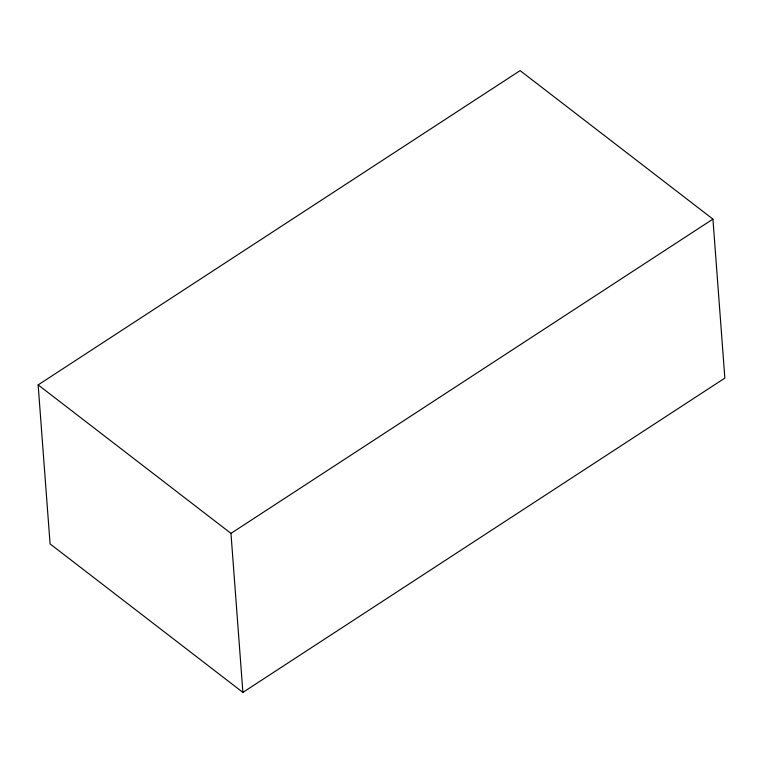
<?xml version="1.0" encoding="UTF-8"?>
<svg xmlns="http://www.w3.org/2000/svg" width="763" height="763" viewBox="0 0 763 763"><rect width="100%" height="100%" fill="white"/><g stroke="black" fill="none" stroke-linecap="round" stroke-linejoin="round"><path stroke-width="1.14" d="M38.15 384.895L520.108 70.616L712.928 219.105L724.85 378.105L242.892 692.384L50.072 543.895L38.15 384.895L230.97 533.385L242.892 692.384M230.97 533.385L712.928 219.105"/></g></svg>
